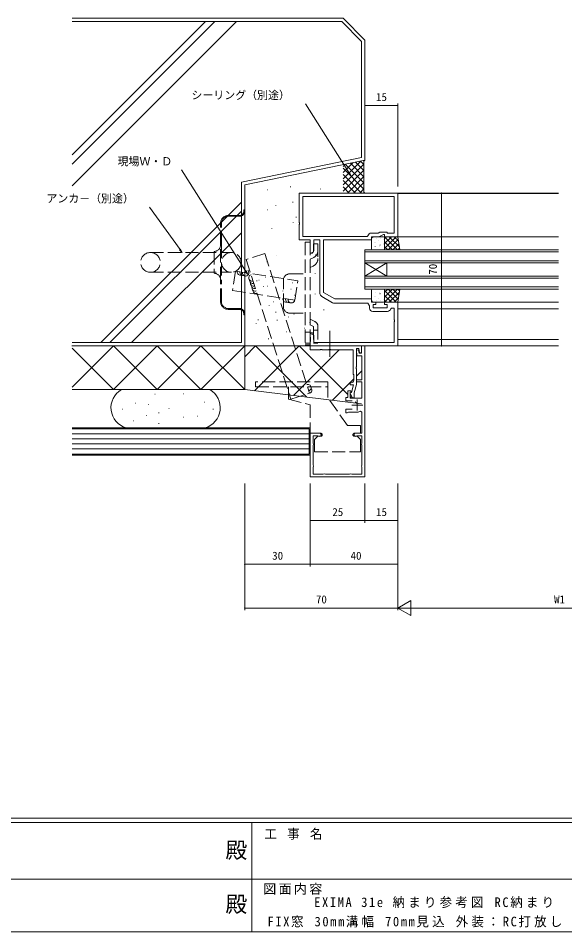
# Model space of a CAD drawing. Units: millimetres, scale not verified. Extents: x -810 to 539, y -420 to 386.
# Drawn here: x -146.8 to 103.1, y -420 to -1.8 of the extents above; entities that cross this region are included whole.
import ezdxf
from ezdxf.enums import TextEntityAlignment as Align

# ---------------------------------------------------------------- set-up
doc = ezdxf.new("R2010")
doc.units = ezdxf.units.MM
doc.header["$LTSCALE"] = 2
doc.linetypes.add('CHAIN2', pattern=[12, 9, -1, 1, -1])
doc.linetypes.add('DASHED3', pattern=[4, 3, -1])
for name, color, linetype, lineweight in [('0-1_YKK_ZWAK', 7, 'Continuous', 9), ('0-3_YKK_12', 2, 'Continuous', 9), ('0-4_YSS_K', 3, 'Continuous', 9), ('0-5_YKK_D', 6, 'Continuous', 9), ('0-6_YKK_13', 4, 'Continuous', 9), ('0-7_YKK_11', 7, 'Continuous', 9)]:
    doc.layers.add(name, color=color, linetype=linetype, lineweight=lineweight)
doc.layers.add('0-2_USER1', color=7, linetype='Continuous')
doc.styles.add('ＭＳ ゴシック', font='')
doc.styles.get('ＭＳ ゴシック').set_extended_font_data('MS Gothic')

msp = doc.modelspace()

# ---------------------------------------------------------------- linework, layer by layer
at = {"layer": '0-1_YKK_ZWAK'}
for p, q in [((510, -368), (-590, -368)), ((456, -370), (-590, -370)), ((-40, -370), (-40, -420)), ((-222, -395.999), (-38, -395.999)), ((-38, -395.999), (146, -395.999)), ((-590, -420), (456, -420))]:
    msp.add_line(p, q, dxfattribs=at)
at = {"layer": '0-3_YKK_12'}
for p, q in [((26.408, -81.785), (100.208, -81.785)), ((26.708, -81.985), (100.208, -81.985)), ((26.508, -101.785), (100.208, -101.785)), ((11.708, -107.785), (100.208, -107.785)), ((11.708, -113.785), (11.708, -107.785)), ((11.708, -108.785), (100.208, -108.785)), ((11.708, -112.785), (100.208, -112.785)), ((11.708, -113.785), (100.208, -113.785)), ((11.708, -119.785), (21.708, -113.785)), ((11.708, -113.785), (21.708, -119.785)), ((11.708, -113.785), (11.708, -119.785)), ((21.708, -113.785), (21.708, -119.785)), ((11.708, -119.785), (100.208, -119.785)), ((11.708, -125.785), (11.708, -119.785)), ((11.708, -120.785), (100.208, -120.785)), ((11.708, -124.785), (100.208, -124.785)), ((11.708, -125.785), (100.208, -125.785)), ((26.508, -131.785), (100.208, -131.785)), ((26.708, -134.785), (100.208, -134.785)), ((26.708, -148.785), (100.208, -148.785)), ((26.408, -151.785), (100.208, -151.785))]:
    msp.add_line(p, q, dxfattribs=at)
at = {"layer": '0-4_YSS_K'}
for p, q in [((1.708, -1.785), (-122.189, -1.785)), ((-122.189, -78.467), (-47.007, -3.285)), ((-122.189, -68.567), (-56.907, -3.285)), ((-122.189, -64.324), (-61.149, -3.285)), ((1.708, -1.785), (11.708, -11.785)), ((10.208, -12.199), (10.208, -65.561)), ((-44.792, -76.811), (10.208, -65.561)), ((11.708, -66.785), (11.258, -67.235)), ((1.708, -75.27), (9.804, -67.174)), ((1.708, -72.442), (6.248, -67.902)), ((1.708, -78.099), (11.258, -68.549)), ((1.708, -69.613), (2.692, -68.629)), ((11.258, -80.021), (1.708, -70.471)), ((11.258, -77.193), (2.694, -68.629)), ((11.258, -74.364), (5.042, -68.148)), ((11.258, -71.536), (7.39, -67.668)), ((11.258, -68.707), (9.738, -67.188)), ((1.708, -80.927), (11.258, -71.377)), ((10.193, -81.785), (1.708, -73.3)), ((3.678, -81.785), (11.258, -74.205)), ((-43.292, -78.035), (-43.292, -151.785)), ((-22.27, -78.849), (-22.27, -79.049)), ((7.365, -81.785), (1.708, -76.128)), ((4.536, -81.785), (1.708, -78.956)), ((6.507, -81.785), (11.258, -77.034)), ((-32.868, -80.387), (-33.068, -80.387)), ((-8.553, -79.801), (-8.553, -80.001)), ((9.335, -81.785), (11.258, -79.862)), ((-109.155, -150.285), (-44.792, -85.923)), ((-29.054, -87.505), (-29.054, -87.705)), ((-21.334, -85.867), (-21.334, -86.067)), ((-104.912, -150.285), (-44.792, -90.165)), ((-32.868, -89.475), (-33.068, -89.475)), ((-21.101, -95.224), (-21.101, -95.424)), ((-19.63, -92.834), (-19.83, -92.834)), ((-95.012, -150.285), (-44.792, -100.065)), ((-30.925, -98.031), (-30.925, -98.231)), ((-28.782, -110.344), (-28.682, -110.344)), ((-10.682, -109.97), (-10.682, -110.17)), ((-33.151, -113.255), (-33.051, -113.255)), ((-33.776, -120.324), (-33.676, -120.324)), ((-11.037, -118.665), (-11.037, -118.865)), ((-37.797, -121.892), (-37.797, -122.092)), ((-36.622, -121.681), (-36.822, -121.681)), ((-34.646, -124.645), (-34.846, -124.645)), ((-32.671, -124.447), (-32.871, -124.447)), ((-21.408, -122.867), (-21.608, -122.867)), ((-25.779, -126.57), (-25.779, -126.77)), ((-22.001, -125.831), (-22.201, -125.831)), ((-20.399, -128.442), (-20.399, -128.642)), ((-11.037, -127.893), (-11.037, -128.093)), ((-32.095, -133.12), (-32.095, -133.32)), ((-30.102, -131.56), (-30.302, -131.56)), ((-28.916, -136.302), (-29.116, -136.302)), ((-20.618, -137.29), (-20.818, -137.29)), ((-7.044, -135.169), (-7.044, -135.369)), ((-38.031, -141.308), (-38.031, -141.508)), ((-37.017, -139.859), (-37.217, -139.859)), ((-28.324, -140.056), (-28.524, -140.056)), ((-23.206, -138.501), (-23.206, -138.701)), ((-13.464, -140.848), (-13.464, -141.048)), ((-24.126, -145.31), (-24.026, -145.31)), ((-16.012, -143.647), (-15.912, -143.647)), ((-16.012, -143.647), (-15.912, -143.647)), ((-32.275, -148.552), (-32.475, -148.552)), ((-122.381, -151.785), (-43.292, -151.785)), ((-122.189, -151.785), (-43.292, -151.785)), ((-103.292, -151.785), (-122.189, -170.682)), ((-103.292, -171.785), (-122.189, -152.887)), ((-83.292, -171.785), (-103.292, -151.785)), ((-83.292, -151.785), (-103.292, -171.785)), ((-63.292, -171.785), (-83.292, -151.785)), ((-63.292, -151.785), (-83.292, -171.785)), ((-43.292, -151.785), (-63.292, -171.785)), ((-43.292, -171.785), (-63.292, -151.785)), ((-12.792, -151.785), (-43.292, -151.785)), ((-38.292, -151.785), (-43.292, -156.785)), ((-43.292, -171.785), (-43.292, -151.785)), ((-18.292, -151.785), (-38.831, -172.324)), ((-14.854, -175.223), (-38.292, -151.785)), ((-0.093, -153.585), (-20.989, -174.481)), ((3.908, -173.984), (-18.292, -151.785)), ((6.608, -166.884), (-3.146, -176.638)), ((10.308, -163.184), (7.808, -165.684)), ((-43.292, -171.785), (-122.189, -171.785)), ((-99.706, -171.785), (-59.17, -171.785)), ((-84.163, -173.938), (-84.363, -173.938)), ((-71.253, -173.695), (-71.453, -173.695)), ((10.153, -178.246), (-43.292, -171.785)), ((5.609, -175.685), (4.908, -174.984)), ((-93.175, -178.079), (-93.375, -178.079)), ((-87.085, -178.566), (-87.285, -178.566)), ((-61.51, -177.592), (-61.71, -177.592)), ((7.897, -177.973), (7.271, -177.348)), ((-99.02, -180.758), (-99.22, -180.758)), ((-88.06, -183.681), (-88.26, -183.681)), ((-82.458, -182.463), (-82.658, -182.463)), ((-77.83, -180.515), (-78.03, -180.515)), ((-64.677, -183.925), (-64.877, -183.925)), ((-57.613, -180.758), (-57.813, -180.758)), ((-94.149, -186.117), (-94.349, -186.117)), ((-82.458, -187.335), (-82.658, -187.335)), ((-71.253, -184.412), (-71.453, -184.412)), ((-122.189, -192.085), (-13.792, -192.085)), ((-97.561, -189.285), (-61.316, -189.285)), ((-122.189, -194.385), (-13.792, -194.385)), ((-122.189, -196.685), (-13.792, -196.685)), ((-122.189, -198.985), (-13.792, -198.985))]:
    msp.add_line(p, q, dxfattribs=at)
at = {"layer": '0-4_YSS_K', "linetype": 'DASHED3'}
for p, q in [((-34, -109.509), (-42.574, -112.245)), ((-42.574, -112.245), (-22.162, -176.226)), ((-34, -109.509), (-13.588, -173.491)), ((-34, -109.509), (-13.588, -173.491)), ((-47.438, -117.576), (-48.821, -126.469)), ((-47.438, -117.576), (-19.001, -121.999)), ((-20.363, -130.898), (-18.977, -122.003)), ((-48.821, -126.469), (-20.386, -130.892)), ((-22.167, -176.228), (-13.588, -173.491))]:
    msp.add_line(p, q, dxfattribs=at)
at = {"layer": '0-4_YSS_K'}
for points in [[(-122.189, -3.285), (1.087, -3.285), (10.208, -12.406)], [(-43.292, -78.035), (11.708, -66.785), (11.708, -11.785)], [(11.708, -81.785), (11.258, -81.335), (11.258, -67.235)], [(-44.792, -76.811), (-44.792, -150.285), (-122.189, -150.285)], [(-122.189, -201.785), (-13.292, -201.785), (-13.292, -189.285), (-122.189, -189.285)], [(-122.189, -201.285), (-13.792, -201.285), (-13.792, -189.785), (-122.189, -189.785)]]:
    msp.add_lwpolyline(points, dxfattribs=at)
for centre, radius, start, end in [((-45.177, -117.927), 1.5, 171.15782, 284.73599), ((-43.992, -118.112), 1.5, 171.15782, 284.73599), ((-42.806, -118.296), 1.5, 171.15782, 46.4758), ((-39.899, -120.634), 1.5, 107.65269, 287.73578), ((-39.535, -121.777), 1.5, 174.07452, 287.76901), ((-39.171, -122.921), 1.5, 174.07452, 287.80223), ((-38.807, -124.064), 1.5, 174.07452, 287.83546), ((-38.443, -125.208), 1.5, 174.07452, 287.8687), ((-38.079, -126.351), 1.5, 174.07452, 287.90193), ((-24.302, -130.283), 1.5, 171.15782, 284.73599), ((-23.116, -130.468), 1.5, 171.15782, 284.73599), ((-21.93, -130.652), 1.5, 171.15782, 351.15782), ((-14.405, -170.917), 1.5, 287.55261, 107.83586), ((-14.037, -172.06), 1.5, 287.43932, 41.41403), ((-94.821, -180.067), 9.616, 120.53041, 253.44763), ((-64.055, -180.067), 9.616, 286.55235, 59.46957)]:
    msp.add_arc(centre, radius, start, end, dxfattribs=at)
at = {"layer": '0-5_YKK_D'}
for p, q in [((4.618, -72.845), (-15.416, -40.918)), ((11.708, -65.785), (11.708, -40.785)), ((26.708, -41.785), (11.708, -41.785)), ((26.708, -78.785), (26.708, -40.785)), ((-42.886, -117.474), (-72.243, -71.241)), ((4.858, -72.694), (4.378, -72.996)), ((5.522, -74.285), (4.378, -72.996)), ((46.708, -81.785), (46.708, -151.785)), ((-72.827, -107.672), (-86.885, -88.236)), ((-72.598, -107.506), (-73.057, -107.838)), ((-71.831, -109.05), (-73.057, -107.838)), ((-42.647, -117.322), (-43.125, -117.625)), ((-41.975, -118.909), (-43.125, -117.625)), ((-43.292, -214.785), (-43.292, -252.785)), ((-43.292, -214.785), (-43.292, -272.785)), ((-13.292, -214.785), (-13.292, -252.785)), ((-13.292, -214.785), (-13.292, -232.785)), ((-13.292, -214.785), (-13.292, -252.785)), ((11.708, -214.785), (11.708, -232.785)), ((11.708, -214.785), (11.708, -232.785)), ((26.708, -214.785), (26.708, -272.785)), ((26.708, -214.785), (26.708, -252.785)), ((26.708, -214.785), (26.708, -232.785)), ((26.708, -214.785), (26.708, -272.785)), ((11.708, -231.785), (-13.292, -231.785)), ((26.708, -231.785), (11.708, -231.785)), ((-43.292, -251.785), (-13.292, -251.785)), ((26.708, -251.785), (-13.292, -251.785)), ((26.708, -271.785), (-43.292, -271.785)), ((26.708, -271.785), (32.77, -268.285)), ((26.708, -271.785), (32.77, -275.285)), ((26.708, -271.785), (38.832, -271.785)), ((32.77, -275.285), (32.77, -268.285)), ((33.708, -271.785), (169.708, -271.785))]:
    msp.add_line(p, q, dxfattribs=at)
for points in [[(4.858, -72.694), (5.522, -74.285), (4.378, -72.996)], [(-72.598, -107.506), (-71.831, -109.05), (-73.057, -107.838)], [(-42.647, -117.322), (-41.975, -118.909), (-43.125, -117.625)]]:
    msp.add_lwpolyline(points, close=True, dxfattribs=at)
for centre, start, end in [((11.708, -41.785), 0, 180), ((11.708, -41.785), 180, 0), ((26.708, -41.785), 0, 180), ((26.708, -41.785), 180, 0), ((46.708, -81.785), 90, 270), ((46.708, -81.785), 270, 90), ((46.708, -151.785), 90, 270), ((46.708, -151.785), 270, 90), ((-13.292, -231.785), 0, 180), ((-13.292, -231.785), 180, 0), ((11.708, -231.785), 0, 180), ((11.708, -231.785), 0, 180), ((11.708, -231.785), 180, 0), ((11.708, -231.785), 180, 0), ((26.708, -231.785), 0, 180), ((26.708, -231.785), 180, 0), ((-43.292, -251.785), 0, 180), ((-43.292, -251.785), 180, 0), ((-13.292, -251.785), 0, 180), ((-13.292, -251.785), 0, 180), ((-13.292, -251.785), 180, 0), ((-13.292, -251.785), 180, 0), ((-43.292, -271.785), 0, 180), ((-43.292, -271.785), 180, 0)]:
    msp.add_arc(centre, 0.106, start, end, dxfattribs=at)
at = {"layer": '0-6_YKK_13', "linetype": 'DASHED3'}
for p, q in [((-43.692, -89.55), (-43.692, -90.05)), ((-54.292, -105.55), (-54.292, -95.55)), ((-53.892, -105.55), (-53.892, -95.55)), ((-50.792, -92.05), (-45.692, -92.05)), ((-50.792, -92.45), (-45.692, -92.45)), ((-15.592, -104.285), (-13.292, -104.285)), ((-15.592, -104.285), (-15.592, -151.285)), ((-13.292, -104.285), (-13.292, -151.285)), ((-57.292, -108.55), (-57.292, -118.55)), ((-54.292, -121.55), (-54.292, -105.55)), ((-53.892, -105.55), (-53.892, -121.55)), ((-11.792, -105.035), (-9.792, -105.035)), ((-11.792, -105.035), (-11.792, -108.785)), ((-9.792, -105.035), (-9.792, -111.819)), ((-86.392, -109.05), (-49.392, -109.05)), ((-13.292, -109.509), (-11.792, -108.785)), ((-13.292, -112.063), (-11.657, -111.274)), ((-11.989, -115.319), (-13.292, -115.948)), ((-86.392, -118.05), (-49.392, -118.05)), ((-22.592, -118.785), (-15.592, -118.785)), ((-54.292, -131.55), (-54.292, -121.55)), ((-53.892, -131.55), (-53.892, -121.55)), ((-25.592, -133.785), (-25.592, -121.785)), ((-45.692, -134.65), (-50.792, -134.65)), ((-45.692, -135.05), (-50.792, -135.05)), ((-43.692, -137.05), (-43.692, -137.55)), ((-22.592, -136.785), (-15.592, -136.785)), ((-13.292, -139.621), (-11.205, -140.629)), ((-11.792, -142.9), (-13.292, -142.175)), ((-15.592, -145.536), (-13.292, -145.536)), ((-11.792, -146.785), (-13.292, -146.061)), ((-11.792, -142.9), (-11.792, -150.535)), ((-11.792, -144.535), (-9.792, -144.535)), ((-9.792, -142.88), (-9.792, -150.535)), ((-15.592, -150.535), (-13.292, -150.535)), ((-11.792, -150.535), (-9.792, -150.535)), ((-13.292, -151.285), (-15.592, -151.285)), ((-5.292, -168.285), (-38.292, -168.285)), ((-23.292, -172.085), (-23.292, -170.585)), ((-5.292, -170.585), (-5.292, -168.285)), ((-5.292, -170.585), (-5.292, -172.085)), ((-23.292, -172.085), (-23.292, -176.105)), ((-5.292, -175.432), (-5.292, -172.085)), ((3.708, -188.285), (-5.292, -175.432)), ((9.708, -188.285), (3.708, -188.285)), ((-11.292, -194.685), (-11.292, -200.285))]:
    msp.add_line(p, q, dxfattribs=at)
at = {"layer": '0-6_YKK_13'}
for p, q in [((14.708, -107.285), (14.708, -102.285)), ((15.208, -101.785), (20.208, -101.785)), ((15.272, -102.229), (15.248, -102.273)), ((16.006, -104.254), (15.982, -104.298)), ((17.216, -102.421), (17.128, -102.468)), ((17.896, -103.663), (17.872, -103.706)), ((18.63, -102.593), (18.623, -102.599)), ((20.087, -103.02), (20.063, -103.063)), ((20.613, -104.412), (20.606, -104.419)), ((21.552, -101.785), (20.708, -102.629)), ((23.797, -101.785), (20.708, -104.874)), ((26.042, -101.785), (20.708, -107.119)), ((26.61, -107.785), (20.708, -101.883)), ((20.708, -102.285), (20.708, -107.285)), ((24.365, -107.785), (20.708, -104.128)), ((26.934, -103.139), (22.287, -107.785)), ((27.479, -106.409), (22.855, -101.785)), ((27.029, -103.715), (25.1, -101.785)), ((20.208, -107.785), (15.208, -107.785)), ((16.438, -106.33), (16.414, -106.374)), ((16.426, -104.568), (16.418, -104.574)), ((18.446, -106.354), (18.438, -106.36)), ((18.63, -105.687), (18.606, -105.731)), ((18.741, -105.311), (18.652, -105.357)), ((19.062, -107.764), (19.051, -107.785)), ((20.52, -105.096), (20.496, -105.14)), ((22.12, -107.785), (20.708, -106.373)), ((27.254, -105.063), (24.532, -107.785)), ((27.575, -106.987), (26.777, -107.785)), ((14.708, -126.285), (14.708, -131.285)), ((20.208, -125.785), (15.208, -125.785)), ((16.006, -129.316), (15.982, -129.272)), ((16.438, -127.239), (16.414, -127.196)), ((16.426, -129.002), (16.418, -128.995)), ((18.446, -127.216), (18.438, -127.21)), ((18.63, -127.882), (18.606, -127.839)), ((18.741, -128.259), (18.652, -128.213)), ((19.062, -125.806), (19.051, -125.785)), ((20.52, -128.474), (20.496, -128.43)), ((20.613, -129.158), (20.606, -129.151)), ((22.12, -125.785), (20.708, -127.197)), ((24.365, -125.785), (20.708, -129.442)), ((26.61, -125.785), (20.708, -131.687)), ((20.708, -131.285), (20.708, -126.285)), ((26.042, -131.785), (20.708, -126.451)), ((23.797, -131.785), (20.708, -128.696)), ((26.934, -130.431), (22.287, -125.785)), ((27.479, -127.161), (22.855, -131.785)), ((27.254, -128.507), (24.532, -125.785)), ((27.575, -126.582), (26.777, -125.785)), ((15.208, -131.785), (20.208, -131.785)), ((15.272, -131.341), (15.248, -131.297)), ((17.216, -131.149), (17.128, -131.102)), ((17.896, -129.907), (17.872, -129.863)), ((18.63, -130.977), (18.623, -130.97)), ((20.087, -130.55), (20.063, -130.506)), ((21.552, -131.785), (20.708, -130.941)), ((27.029, -129.855), (25.1, -131.785))]:
    msp.add_line(p, q, dxfattribs=at)
at = {"layer": '0-6_YKK_13', "linetype": 'CHAIN2'}
msp.add_line((-4.292, -156.763), (-4.292, -144.844), dxfattribs=at)
at = {"layer": '0-6_YKK_13', "linetype": 'DASHED3'}
for points in [[(-43.692, -89.55), (-43.292, -89.55), (-43.292, -90.05), (-43.292, -137.05)], [(-43.292, -137.05), (-43.292, -137.55), (-43.692, -137.55)], [(-38.292, -168.285), (-38.292, -170.585), (-5.292, -170.585)], [(-23.292, -176.105), (-13.292, -178.785), (-13.292, -191.785), (-8.492, -191.785)], [(6.908, -191.785), (9.708, -191.785), (9.708, -188.285)], [(-8.492, -193.185), (-9.792, -193.185), (-11.292, -194.685)], [(-11.292, -200.285), (9.708, -200.285), (9.708, -194.685)], [(9.708, -194.685), (8.208, -193.185), (6.908, -193.185)]]:
    msp.add_lwpolyline(points, dxfattribs=at)
at = {"layer": '0-6_YKK_13'}
for points in [[(27.708, -107.785), (26.708, -101.785), (20.708, -101.785), (20.708, -107.785)], [(27.708, -125.785), (26.708, -131.785), (20.708, -131.785), (20.708, -125.785)]]:
    msp.add_lwpolyline(points, close=True, dxfattribs=at)
at = {"layer": '0-6_YKK_13', "linetype": 'DASHED3'}
msp.add_circle((-49.392, -113.55), 4.5, dxfattribs=at)
for centre, radius, start, end in [((-45.692, -90.05), 2, 270, 0), ((-45.692, -90.05), 2.4, 270, 0), ((-50.792, -95.55), 3.5, 90, 180), ((-50.792, -95.55), 3.1, 90, 180), ((-57.292, -105.55), 3, 270, 0), ((-13.092, -108.302), 3.3, 295.76926, 0), ((-86.392, -113.55), 4.5, 90, 270), ((-86.392, -113.55), 4.5, 270, 90), ((-13.679, -111.819), 3.886, 295.76926, 0), ((-57.292, -121.55), 3, 0, 90), ((-22.592, -121.785), 3, 90, 180), ((-50.792, -131.55), 3.5, 180, 270), ((-50.792, -131.55), 3.1, 180, 270), ((-22.592, -133.785), 3, 180, 270), ((-45.692, -137.05), 2.4, 0, 90), ((-45.692, -137.05), 2, 0, 90), ((-12.292, -142.88), 2.5, 0, 64.23073), ((-8.492, -192.485), 0.7, 270, 90), ((6.908, -192.485), 0.7, 90, 270)]:
    msp.add_arc(centre, radius, start, end, dxfattribs=at)
at = {"layer": '0-6_YKK_13'}
for centre, start, end in [((15.208, -102.285), 90, 180), ((20.208, -102.285), 0, 90), ((15.208, -107.285), 180, 270), ((20.208, -107.285), 270, 0), ((15.208, -126.285), 90, 180), ((20.208, -126.285), 0, 90), ((15.208, -131.285), 180, 270), ((20.208, -131.285), 270, 0)]:
    msp.add_arc(centre, 0.5, start, end, dxfattribs=at)
at = {"layer": '0-7_YKK_11'}
for p, q in [((25.078, -83.415), (-16.662, -83.415)), ((-7.922, -129.231), (-3.096, -132.017)), ((15.378, -136.015), (22.038, -136.015)), ((10.708, -178.885), (5.708, -178.885)), ((8.208, -176.385), (8.208, -181.385))]:
    msp.add_line(p, q, dxfattribs=at)
for points in [[(26.708, -81.785), (-18.292, -81.785), (-18.292, -95.327), (-18.172, -95.51), (-18.172, -96.06), (-18.292, -96.243), (-18.292, -103.285), (-13.292, -103.285), (-13.292, -109.285), (-12.292, -109.285), (-11.662, -108.194), (-11.662, -103.285), (-8.922, -103.285), (-8.922, -127.499)], [(25.078, -83.415), (-16.662, -83.415), (-16.662, -101.655), (12.803, -101.655), (13.099, -101.405)], [(14.578, -100.155), (17.702, -100.155), (18.495, -99.785), (21.708, -99.785), (22.078, -100.155), (25.078, -100.155), (25.078, -83.415)], [(20.208, -100.785), (20.708, -100.785), (20.708, -101.785), (26.708, -101.785), (26.708, -81.785)], [(23.521, -134.74), (23.817, -134.485), (25.078, -134.485), (25.078, -139.827), (25.198, -140.01), (25.198, -140.56), (25.078, -140.743), (25.078, -150.155), (-11.662, -150.155), (-11.662, -146.876), (-12.292, -145.785), (-13.292, -145.785), (-13.292, -147.827), (-13.172, -148.01), (-13.172, -148.56), (-13.292, -148.743), (-13.292, -148.827), (-13.172, -149.01), (-13.172, -149.56), (-13.292, -149.743), (-13.292, -151.785), (26.708, -151.785), (26.708, -131.785), (20.708, -131.785), (20.708, -132.785), (21.908, -132.785), (21.908, -134.385), (15.508, -134.385), (15.508, -132.785), (16.708, -132.785), (16.708, -131.785), (14.708, -131.785), (14.708, -130.285), (-2.096, -130.285), (-7.292, -127.285), (-7.292, -103.285), (14.708, -103.285), (14.708, -101.785), (18.063, -101.785), (20.208, -100.785)], [(-2.096, -132.285), (13.108, -132.285), (13.878, -133.385), (13.878, -134.515)], [(5.81, -176.985), (2.908, -176.985), (2.908, -175.385), (3.908, -175.385), (3.908, -172.385), (5.308, -172.385), (5.308, -172.885), (5.108, -173.168), (4.908, -173.451), (4.908, -175.685), (10.308, -175.685), (10.308, -168.285), (7.808, -168.285), (7.808, -167.285), (10.308, -167.285), (10.308, -156.285), (8.033, -156.285), (7.808, -153.707), (8.796, -153.577), (9.08, -155.185), (10.208, -155.185), (10.208, -151.785), (11.708, -151.785), (11.708, -211.785), (-13.292, -211.785), (-13.292, -191.785), (-9.042, -191.785)], [(10.208, -151.785), (-13.292, -151.785), (-13.292, -153.585), (-8.75, -153.585), (-8.567, -153.465), (-8.017, -153.465), (-7.834, -153.585), (-4.75, -153.585), (-4.567, -153.465), (-4.017, -153.465), (-3.834, -153.585), (6.308, -153.585), (6.308, -164.785), (6.608, -165.085), (6.608, -167.485)], [(5.408, -169.685), (6.513, -169.685), (5.608, -173.062), (4.753, -173.291), (6.058, -175.552), (6.808, -175.351), (6.808, -173.22), (7.808, -169.488), (7.808, -162.243), (7.688, -162.06), (7.688, -161.51), (7.808, -161.327), (7.808, -152.985), (8.936, -152.985), (9.295, -155.021), (10.208, -154.941), (10.208, -151.785)], [(8.208, -182.085), (4.128, -182.085), (3.868, -182.235), (3.608, -182.385), (2.908, -182.385), (2.908, -180.785), (5.81, -180.785)], [(7.458, -191.785), (10.308, -191.785), (10.308, -182.058), (9.719, -181.706)], [(-9.567, -193.071), (-9.777, -192.985), (-11.992, -192.985), (-11.992, -196.092), (-11.946, -196.252)], [(10.285, -196.4), (10.308, -196.285), (10.308, -192.985), (8.193, -192.985), (7.983, -193.071)], [(-11.946, -197.318), (-11.992, -197.478), (-11.992, -206.092), (-11.946, -206.252)], [(10.285, -206.4), (10.308, -206.285), (10.308, -197.285), (10.285, -197.17)], [(-11.946, -207.318), (-11.992, -207.478), (-11.992, -210.485), (-7.485, -210.485), (-7.325, -210.439)], [(5.741, -210.439), (5.901, -210.485), (10.308, -210.485), (10.308, -207.285), (10.285, -207.17)], [(-6.259, -210.439), (-6.099, -210.485), (4.515, -210.485), (4.675, -210.439)]]:
    msp.add_lwpolyline(points, dxfattribs=at)
for centre, radius, start, end in [((14.578, -101.655), 1.5, 90, 170.40591), ((-6.922, -127.499), 2, 179.99998, 240.00002), ((-2.096, -130.285), 2, 240, 270.00002), ((15.378, -134.515), 1.5, 180, 269.99998), ((22.038, -134.515), 1.5, 270, 351.37306), ((5.408, -169.185), 0.5, 89.99998, 270), ((5.408, -167.485), 1.2, 270, 359.99998), ((8.208, -178.885), 3.2, 269.99998, 298.17862), ((-9.042, -192.535), 0.75, 225.58467, 89.99997), ((7.458, -192.535), 0.75, 90.00002, 314.41531), ((-12.792, -196.785), 1, 327.79576, 32.20422), ((11.208, -196.785), 1, 157.38013, 202.61986), ((-12.792, -206.785), 1, 327.79576, 32.20422), ((11.208, -206.785), 1, 157.38013, 202.61986), ((-6.792, -211.285), 1, 57.79576, 122.20422), ((5.208, -211.285), 1, 57.79576, 122.20422)]:
    msp.add_arc(centre, radius, start, end, dxfattribs=at)

# ---------------------------------------------------------------- texts
at = {"layer": '0-1_YKK_ZWAK', "color": 3, "style": 'ＭＳ ゴシック'}
for p in [(-52.117, -388.509), (-52.117, -413.254)]:
    msp.add_text('殿', height=7.331, dxfattribs=at).set_placement(p, align=Align.BOTTOM_LEFT)
at = {"layer": '0-1_YKK_ZWAK', "char_height": 4.399, "attachment_point": 7, "style": 'ＭＳ ゴシック'}
for s, insert in [('\\T1.22;\\W0.95;工\\~事\\~名', (-34.268, -377.904)), ('\\T1.17;図面内容', (-34.832, -403.069))]:
    msp.add_mtext(s, dxfattribs=dict(at, insert=insert))
at = {"layer": '0-2_USER1', "char_height": 4.399, "attachment_point": 7, "style": 'ＭＳ ゴシック'}
for s, insert in [('\\T1.26;\\W0.95;EXIMA\\~31e\\~納まり参考図\\~RC納まり\\~', (-11.49, -409.213)), ('\\T1.26;\\W0.95;FIX窓\\~30mm溝幅\\~70mm見込\\~外装：RC打放し\\~', (-32.833, -418.035))]:
    msp.add_mtext(s, dxfattribs=dict(at, insert=insert))
at = {"layer": '0-5_YKK_D', "color": 4, "style": 'ＭＳ ゴシック'}
for s, p in [('シーリング（別途）', (-67.616, -39.918)), ('15', (16.808, -40.785)), ('現場Ｗ・Ｄ', (-101.403, -70.241)), ('アンカ－（別途）', (-133.965, -87.236)), ('25', (-3.192, -230.785)), ('15', (16.808, -230.785)), ('30', (-30.692, -250.785)), ('40', (5.158, -250.785)), ('70', (-10.692, -270.785)), ('W1', (98.239, -270.785))]:
    msp.add_text(s, height=3.666, dxfattribs=at).set_placement(p, align=Align.BOTTOM_LEFT)
msp.add_text('70', height=3.666, rotation=90, dxfattribs=at).set_placement((45.708, -119.185), align=Align.BOTTOM_LEFT)

doc.saveas('drawing.dxf')
